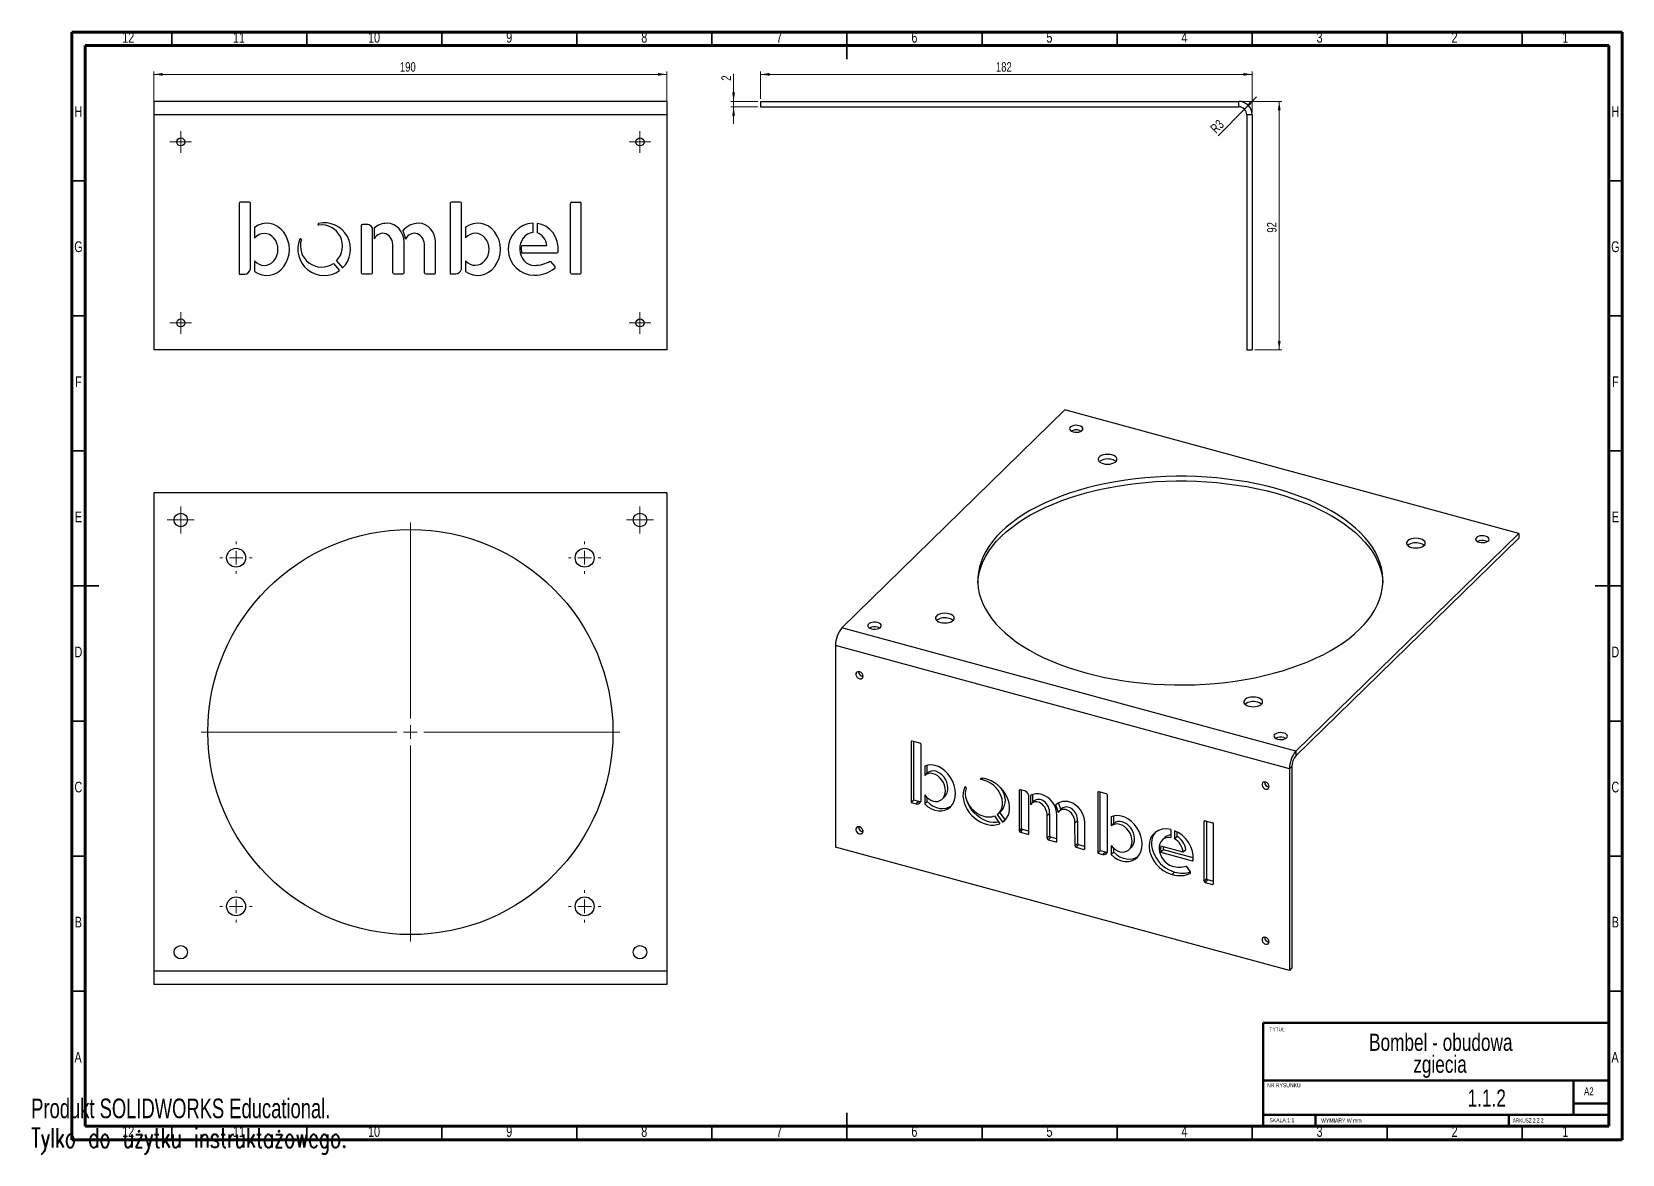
# Model space of a CAD drawing. Header units: millimetres. Extents: x 0 to 589, y 0 to 415.
import ezdxf

# ---------------------------------------------------------------- set-up
doc = ezdxf.new("R2010")
doc.units = ezdxf.units.MM
doc.styles.add('SLDTEXTSTYLE0', font='TXT', dxfattribs={"width": 0.6875})
doc.styles.add('SLDTEXTSTYLE1', font='TXT', dxfattribs={"width": 0.75})
doc.styles.add('SLDTEXTSTYLE2', font='TXT', dxfattribs={"width": 0.75, "bigfont": 'bigfont'})
doc.styles.add('SLDTEXTSTYLE3', font='TXT', dxfattribs={"width": 0.7})
doc.styles.add('SLDTEXTSTYLE4', font='TXT', dxfattribs={"width": 0.7, "bigfont": 'bigfont'})
doc.dimstyles.new('SLDDIMSTYLE0', dxfattribs={"dimtxt": 3.5, "dimasz": 3.302, "dimexe": 0, "dimexo": 0.0625, "dimgap": 0.875, "dimtad": 1, "dimrnd": 1e-09, "dimzin": 12, "dimdsep": 46, "dimtxsty": 'SLDTEXTSTYLE1', "dimsah": 1, "dimcen": 0.09, "dimadec": 0, "dimazin": 3, "dimtfac": 1, "dimtofl": 0, "dimtmove": 0, "dimatfit": 3, "dimfxl": 0, "dimfrac": 2, "dimtolj": 1, "dimtzin": 12, "dimarcsym": 0})
doc.dimstyles.new('SLDDIMSTYLE1', dxfattribs={"dimtxt": 3.5, "dimasz": 3.302, "dimexe": 0, "dimexo": 0.0625, "dimgap": 0.875, "dimtad": 1, "dimrnd": 1e-09, "dimzin": 12, "dimdsep": 46, "dimtxsty": 'SLDTEXTSTYLE1', "dimsah": 1, "dimcen": 0, "dimadec": 0, "dimazin": 3, "dimtfac": 1, "dimtofl": 0, "dimtmove": 1, "dimatfit": 3, "dimfxl": 0, "dimfrac": 2, "dimtolj": 1, "dimtzin": 12, "dimarcsym": 0})
doc.dimstyles.new('SLDDIMSTYLE2', dxfattribs={"dimtxt": 3.5, "dimasz": 3.302, "dimexe": 0, "dimexo": 0.0625, "dimgap": 0.875, "dimtad": 1, "dimrnd": 1e-09, "dimzin": 12, "dimdsep": 46, "dimtxsty": 'SLDTEXTSTYLE1', "dimsah": 1, "dimcen": 0.09, "dimadec": 0, "dimazin": 3, "dimtfac": 1, "dimtmove": 0, "dimatfit": 0, "dimfxl": 0, "dimfrac": 2, "dimtolj": 1, "dimtzin": 12, "dimarcsym": 0})

# ---------------------------------------------------------------- blocks, each defined once
blk = doc.blocks.new('SW_NOTE_0')
at = {"color": 0, "linetype": 'Continuous', "lineweight": 0, "char_height": 6.35, "attachment_point": 2, "style": 'SLDTEXTSTYLE1'}
for s, insert in [('Bombel - obudowa', (39.39, 8.19)), ('zgiecia', (39.11, 0.07))]:
    blk.add_mtext(s, dxfattribs=dict(at, insert=insert))
blk = doc.blocks.new('_D')
at = {"color": 7, "linetype": 'Continuous', "lineweight": 18}
for p, q in [((45.37, 298.37), (45.37, 400.37)), ((235.37, 399.37), (45.37, 399.37)), ((235.37, 298.37), (235.37, 400.37))]:
    blk.add_line(p, q, dxfattribs=at)
for points in [[(45.37, 399.37), (48.67, 398.86), (48.67, 399.88)], [(235.37, 399.37), (232.07, 399.88), (232.07, 398.86)]]:
    blk.add_solid(points, dxfattribs=at)
at = {"color": 7, "linetype": 'Continuous', "lineweight": 18, "insert": (136.49, 403.88), "char_height": 3.5, "attachment_point": 1, "style": 'SLDTEXTSTYLE1'}
blk.add_mtext('190', dxfattribs=at)
blk = doc.blocks.new('SW_CENTERMARKSYMBOL_13')
at = {"color": 0, "linetype": 'Continuous', "lineweight": 18}
for p, q in [((-2.5, 0), (-4, 0)), ((0, 0), (-2.5, 0)), ((0, 2.5), (0, 4)), ((0, 0), (0, 2.5)), ((0, 0), (0, -2.5)), ((0, 0), (2.5, 0)), ((2.5, 0), (4, 0)), ((0, -2.5), (0, -4))]:
    blk.add_line(p, q, dxfattribs=at)
blk = doc.blocks.new('SW_CENTERMARKSYMBOL_14')
at = {"color": 0, "linetype": 'Continuous', "lineweight": 18}
for p, q in [((-2.5, 0), (-4, 0)), ((0, 0), (-2.5, 0)), ((0, 2.5), (0, 4)), ((0, 0), (0, 2.5)), ((0, 0), (0, -2.5)), ((0, 0), (2.5, 0)), ((2.5, 0), (4, 0)), ((0, -2.5), (0, -4))]:
    blk.add_line(p, q, dxfattribs=at)
blk = doc.blocks.new('SW_CENTERMARKSYMBOL_15')
at = {"color": 0, "linetype": 'Continuous', "lineweight": 18}
for p, q in [((-2.5, 0), (-4, 0)), ((0, 0), (-2.5, 0)), ((0, 2.5), (0, 4)), ((0, 0), (0, 2.5)), ((0, 0), (0, -2.5)), ((0, 0), (2.5, 0)), ((2.5, 0), (4, 0)), ((0, -2.5), (0, -4))]:
    blk.add_line(p, q, dxfattribs=at)
blk = doc.blocks.new('SW_CENTERMARKSYMBOL_16')
at = {"color": 0, "linetype": 'Continuous', "lineweight": 18}
for p, q in [((-2.5, 0), (-4, 0)), ((0, 0), (-2.5, 0)), ((0, 2.5), (0, 4)), ((0, 0), (0, 2.5)), ((0, 0), (0, -2.5)), ((0, 0), (2.5, 0)), ((2.5, 0), (4, 0)), ((0, -2.5), (0, -4))]:
    blk.add_line(p, q, dxfattribs=at)
blk = doc.blocks.new('_D_1')
at = {"color": 7, "linetype": 'Continuous', "lineweight": 18}
for p, q in [((448.03, 389.37), (463.03, 389.37)), ((462.03, 297.37), (462.03, 389.37)), ((453.03, 297.37), (463.03, 297.37))]:
    blk.add_line(p, q, dxfattribs=at)
for points in [[(462.03, 389.37), (461.52, 386.07), (462.54, 386.07)], [(462.03, 297.37), (462.54, 300.67), (461.52, 300.67)]]:
    blk.add_solid(points, dxfattribs=at)
at = {"color": 7, "linetype": 'Continuous', "lineweight": 18, "insert": (457.52, 340.78), "char_height": 3.5, "attachment_point": 1, "rotation": 90, "style": 'SLDTEXTSTYLE1'}
blk.add_mtext('92', dxfattribs=at)
blk = doc.blocks.new('_D_2')
at = {"color": 7, "linetype": 'Continuous', "lineweight": 18}
for p, q in [((270.03, 390.37), (270.03, 400.37)), ((270.03, 399.37), (452.03, 399.37)), ((452.03, 385.37), (452.03, 400.37))]:
    blk.add_line(p, q, dxfattribs=at)
for points in [[(270.03, 399.37), (273.33, 398.86), (273.33, 399.88)], [(452.03, 399.37), (448.73, 399.88), (448.73, 398.86)]]:
    blk.add_solid(points, dxfattribs=at)
at = {"color": 7, "linetype": 'Continuous', "lineweight": 18, "insert": (357.15, 403.88), "char_height": 3.5, "attachment_point": 1, "style": 'SLDTEXTSTYLE1'}
blk.add_mtext('182', dxfattribs=at)
blk = doc.blocks.new('_D_3')
at = {"color": 7, "linetype": 'Continuous', "lineweight": 18}
for q in [(453.6, 391.03), (439.41, 376.56)]:
    blk.add_line((449.15, 386.49), q, dxfattribs=at)
blk.add_solid([(449.15, 386.49), (451.83, 388.49), (451.1, 389.21)], dxfattribs=at)
at = {"color": 7, "linetype": 'Continuous', "lineweight": 18, "insert": (436.22, 379.75), "char_height": 3.5, "attachment_point": 1, "rotation": 45, "style": 'SLDTEXTSTYLE1'}
blk.add_mtext('R3', dxfattribs=at)
blk = doc.blocks.new('_D_4')
at = {"color": 7, "linetype": 'Continuous', "lineweight": 18}
for p, q in [((260.03, 389.37), (260.03, 399.6)), ((269.03, 389.37), (259.03, 389.37)), ((260.03, 389.37), (260.03, 387.37)), ((269.03, 387.37), (259.03, 387.37)), ((260.03, 387.37), (260.03, 381.02))]:
    blk.add_line(p, q, dxfattribs=at)
for points in [[(260.03, 389.37), (260.54, 392.67), (259.52, 392.67)], [(260.03, 387.37), (259.52, 384.07), (260.54, 384.07)]]:
    blk.add_solid(points, dxfattribs=at)
at = {"color": 7, "linetype": 'Continuous', "lineweight": 18, "insert": (255.52, 397.01), "char_height": 3.5, "attachment_point": 1, "rotation": 90, "style": 'SLDTEXTSTYLE1'}
blk.add_mtext('2', dxfattribs=at)
blk = doc.blocks.new('SW_CENTERMARKSYMBOL_17')
at = {"color": 0, "linetype": 'Continuous', "lineweight": 18}
for p, q in [((0, 5), (0, 6)), ((-5, 0), (-6, 0)), ((0, 0), (-2.5, 0)), ((0, 0), (0, 2.5)), ((0, 0), (0, -2.5)), ((0, 0), (2.5, 0)), ((5, 0), (6, 0)), ((0, -5), (0, -6))]:
    blk.add_line(p, q, dxfattribs=at)
blk = doc.blocks.new('SW_CENTERMARKSYMBOL_18')
at = {"color": 0, "linetype": 'Continuous', "lineweight": 18}
for p, q in [((0, 5), (0, 6)), ((-5, 0), (-6, 0)), ((0, 0), (-2.5, 0)), ((0, 0), (0, 2.5)), ((0, 0), (0, -2.5)), ((0, 0), (2.5, 0)), ((5, 0), (6, 0)), ((0, -5), (0, -6))]:
    blk.add_line(p, q, dxfattribs=at)
blk = doc.blocks.new('SW_CENTERMARKSYMBOL_19')
at = {"color": 0, "linetype": 'Continuous', "lineweight": 18}
for p, q in [((0, 5), (0, 6)), ((-5, 0), (-6, 0)), ((0, 0), (-2.5, 0)), ((0, 0), (0, 2.5)), ((0, 0), (0, -2.5)), ((0, 0), (2.5, 0)), ((5, 0), (6, 0)), ((0, -5), (0, -6))]:
    blk.add_line(p, q, dxfattribs=at)
blk = doc.blocks.new('SW_CENTERMARKSYMBOL_20')
at = {"color": 0, "linetype": 'Continuous', "lineweight": 18}
for p, q in [((0, 5), (0, 6)), ((-5, 0), (-6, 0)), ((0, 0), (-2.5, 0)), ((0, 0), (0, 2.5)), ((0, 0), (0, -2.5)), ((0, 0), (2.5, 0)), ((5, 0), (6, 0)), ((0, -5), (0, -6))]:
    blk.add_line(p, q, dxfattribs=at)
blk = doc.blocks.new('SW_CENTERMARKSYMBOL_21')
at = {"color": 0, "linetype": 'Continuous', "lineweight": 18}
for p, q in [((0, 5), (0, 77.5)), ((-5, 0), (-77.5, 0)), ((0, 0), (-2.5, 0)), ((0, 0), (0, 2.5)), ((0, 0), (0, -2.5)), ((0, 0), (2.5, 0)), ((5, 0), (77.5, 0)), ((0, -5), (0, -77.5))]:
    blk.add_line(p, q, dxfattribs=at)
blk = doc.blocks.new('SW_CENTERMARKSYMBOL_22')
at = {"color": 0, "linetype": 'Continuous', "lineweight": 18}
for p, q in [((-2.5, 0), (-5, 0)), ((0, 0), (-2.5, 0)), ((0, 2.5), (0, 5)), ((0, 0), (0, 2.5)), ((0, 0), (0, -2.5)), ((0, 0), (2.5, 0)), ((2.5, 0), (5, 0)), ((0, -2.5), (0, -5))]:
    blk.add_line(p, q, dxfattribs=at)
blk = doc.blocks.new('SW_CENTERMARKSYMBOL_23')
at = {"color": 0, "linetype": 'Continuous', "lineweight": 0}
for p, q in [((-2.5, 0), (-5, 0)), ((0, 0), (-2.5, 0)), ((0, 2.5), (0, 5)), ((0, 0), (0, 2.5)), ((0, 0), (0, -2.5)), ((0, 0), (2.5, 0)), ((2.5, 0), (5, 0)), ((0, -2.5), (0, -5))]:
    blk.add_line(p, q, dxfattribs=at)

msp = doc.modelspace()

# ---------------------------------------------------------------- linework, layer by layer
at = {"color": 7, "linetype": 'Continuous', "lineweight": 70}
for p, q in [((15, 5), (15, 415)), ((15, 415), (589, 415)), ((589, 415), (589, 5)), ((20, 10), (20, 410)), ((20, 410), (584, 410)), ((584, 410), (584, 10)), ((584, 10), (20, 10)), ((589, 5), (15, 5))]:
    msp.add_line(p, q, dxfattribs=at)
at = {"color": 7, "linetype": 'Continuous', "lineweight": 35}
for p, q in [((52, 410), (52, 415)), ((102, 410), (102, 415)), ((152, 410), (152, 415)), ((202, 410), (202, 415)), ((252, 410), (252, 415)), ((302, 415.001), (302, 404.999)), ((302, 410), (302, 415)), ((352, 410), (352, 415)), ((402, 410), (402, 415)), ((452, 410), (452, 415)), ((502, 410), (502, 415)), ((552, 410), (552, 415)), ((20, 360), (15, 360)), ((584, 360), (589, 360)), ((20, 310), (15, 310)), ((584, 310), (589, 310)), ((20, 260), (15, 260)), ((584, 260), (589, 260)), ((14.999, 210), (25.001, 210)), ((20, 210), (15, 210)), ((589.001, 210), (578.999, 210)), ((584, 210), (589, 210)), ((20, 160), (15, 160)), ((584, 160), (589, 160)), ((20, 110), (15, 110)), ((584, 110), (589, 110)), ((20, 60), (15, 60)), ((584, 60), (589, 60)), ((302, 4.999), (302, 15.001)), ((52, 10), (52, 5)), ((102, 10), (102, 5)), ((152, 10), (152, 5)), ((202, 10), (202, 5)), ((252, 10), (252, 5)), ((302, 10), (302, 5)), ((352, 10), (352, 5)), ((402, 10), (402, 5)), ((452, 10), (452, 5)), ((502, 10), (502, 5)), ((552, 10), (552, 5))]:
    msp.add_line(p, q, dxfattribs=at)
at = {"color": 7, "linetype": 'Continuous', "lineweight": 25}
for p, q in [((235.368, 389.371), (45.368, 389.371)), ((45.368, 389.371), (45.368, 384.371)), ((235.368, 389.371), (235.368, 384.371)), ((270.033, 389.371), (447.033, 389.371)), ((270.033, 389.371), (270.033, 387.371)), ((447.033, 387.371), (447.033, 389.371)), ((235.368, 384.371), (45.368, 384.371)), ((45.368, 384.371), (45.368, 297.371)), ((235.368, 384.371), (235.368, 297.371)), ((270.033, 387.371), (447.033, 387.371)), ((452.033, 384.371), (450.033, 384.371)), ((450.033, 384.371), (450.033, 297.371)), ((452.033, 384.371), (452.033, 297.371)), ((77.016, 351.62), (77.016, 325.457)), ((80.688, 352.079), (77.475, 352.079)), ((81.147, 327.251), (81.147, 351.62)), ((155.14, 351.657), (155.14, 325.494)), ((158.812, 352.116), (155.599, 352.116)), ((159.271, 327.288), (159.271, 351.657)), ((199.624, 325.953), (199.624, 351.583)), ((200.083, 352.042), (203.185, 352.042)), ((203.644, 325.953), (203.644, 351.583)), ((82.677, 342.744), (82.677, 338.783)), ((122.175, 343.342), (122.175, 325.953)), ((124.623, 343.801), (122.634, 343.801)), ((126.306, 325.953), (126.306, 342.407)), ((126.91, 342.438), (126.91, 338.439)), ((160.801, 342.781), (160.801, 338.82)), ((185.759, 344.28), (185.759, 340.826)), ((187.289, 344.222), (187.289, 340.696)), ((133.918, 325.953), (133.918, 335.682)), ((138.049, 325.953), (138.049, 337.117)), ((145.601, 325.952), (145.583, 335.706)), ((149.732, 325.954), (149.711, 337.117)), ((190.925, 335.958), (181.521, 335.958)), ((82.677, 330.365), (82.677, 326.418)), ((113.033, 330.4), (115.295, 327.704)), ((160.801, 330.402), (160.801, 326.455)), ((181.563, 333.322), (194.609, 333.322)), ((192.094, 330.274), (193.867, 328.251)), ((77.016, 325.457), (79.135, 325.457)), ((111.861, 329.416), (114.123, 326.721)), ((122.634, 325.494), (125.847, 325.494)), ((134.377, 325.494), (137.59, 325.494)), ((146.06, 325.494), (149.273, 325.494)), ((155.14, 325.494), (157.26, 325.494)), ((200.083, 325.494), (203.185, 325.494)), ((235.368, 297.371), (45.368, 297.371)), ((450.033, 297.371), (452.033, 297.371)), ((382.715, 275.137), (300.11, 194.512)), ((550.755, 229.467), (382.715, 275.137)), ((235.368, 244.434), (45.368, 244.434)), ((45.368, 244.434), (45.368, 67.434)), ((235.368, 244.434), (235.368, 67.434)), ((550.755, 229.467), (468.15, 148.842)), ((550.755, 227.753), (468.15, 147.128)), ((550.755, 229.467), (550.755, 227.753)), ((468.15, 148.842), (300.11, 194.512)), ((465.816, 142.279), (297.777, 187.948)), ((297.777, 187.948), (297.777, 113.375)), ((306.228, 178.244), (306.229, 178.308)), ((326.072, 152.567), (325.767, 152.268)), ((325.767, 152.268), (325.767, 129.842)), ((329.014, 151.779), (326.173, 152.551)), ((326.7, 130.753), (326.7, 152.408)), ((329.42, 130.387), (329.42, 151.275)), ((468.15, 148.842), (468.15, 147.128)), ((330.773, 143.299), (330.773, 139.904)), ((331.707, 140.815), (331.707, 143.608)), ((466.75, 143.19), (465.816, 142.279)), ((465.816, 142.279), (465.816, 67.705)), ((466.75, 143.19), (466.75, 68.616)), ((331.707, 140.815), (330.773, 139.904)), ((345.686, 135.613), (345.599, 135.528)), ((352.301, 138.789), (351.812, 138.312)), ((456.579, 137.382), (456.58, 137.445)), ((326.7, 130.753), (325.767, 129.842)), ((325.767, 129.842), (327.641, 129.333)), ((328.574, 130.244), (326.7, 130.753)), ((328.574, 130.244), (327.641, 129.333)), ((330.773, 132.688), (330.773, 129.305)), ((331.707, 130.216), (330.773, 129.305)), ((331.707, 130.216), (331.707, 131.636)), ((337.286, 131.132), (338.22, 132.043)), ((346.086, 135.185), (346.11, 135.277)), ((366.011, 134.616), (365.706, 134.318)), ((365.706, 134.318), (365.706, 119.413)), ((367.871, 134.123), (366.112, 134.601)), ((366.639, 120.324), (366.639, 134.458)), ((369.36, 118.42), (369.36, 132.523)), ((369.894, 132.405), (369.894, 128.977)), ((371.168, 130.294), (370.235, 129.383)), ((370.827, 129.961), (370.827, 132.811)), ((395.167, 133.82), (394.861, 133.522)), ((394.861, 133.522), (394.861, 111.096)), ((398.109, 133.032), (395.267, 133.805)), ((395.795, 112.007), (395.795, 133.661)), ((398.515, 111.64), (398.515, 132.529)), ((356.584, 124.86), (358.584, 122.006)), ((357.62, 125.422), (359.621, 122.567)), ((358.138, 125.856), (359.071, 126.767)), ((360.554, 123.478), (358.583, 126.291)), ((360.828, 123.677), (360.554, 123.478)), ((377.025, 125.841), (376.092, 124.93)), ((376.092, 116.59), (376.092, 124.93)), ((377.025, 125.841), (377.025, 117.501)), ((379.745, 115.597), (379.745, 125.167)), ((381.469, 127.506), (380.536, 126.595)), ((399.868, 124.552), (399.868, 121.157)), ((400.801, 122.068), (400.801, 124.861)), ((306.228, 120.814), (306.229, 120.877)), ((360.554, 123.478), (359.621, 122.567)), ((366.639, 120.324), (365.706, 119.413)), ((367.045, 119.82), (366.112, 118.909)), ((366.112, 118.909), (368.954, 118.137)), ((369.36, 119.191), (367.045, 119.82)), ((369.36, 118.533), (368.954, 118.137)), ((387.342, 123.057), (386.408, 122.146)), ((386.424, 113.781), (386.408, 122.146)), ((387.342, 123.057), (387.358, 114.692)), ((390.078, 112.79), (390.059, 122.363)), ((400.801, 122.068), (399.868, 121.157)), ((421.941, 119.838), (421.941, 116.878)), ((423.294, 119.421), (423.294, 116.399)), ((424.228, 117.31), (424.228, 118.991)), ((434.508, 123.064), (434.203, 122.766)), ((434.203, 100.797), (434.203, 122.766)), ((434.609, 123.049), (437.352, 122.303)), ((435.136, 122.905), (435.136, 101.708)), ((437.758, 99.83), (437.758, 121.799)), ((465.816, 67.705), (297.777, 113.375)), ((377.025, 117.501), (376.092, 116.59)), ((377.431, 116.997), (376.498, 116.086)), ((376.498, 116.086), (379.339, 115.314)), ((379.745, 116.368), (377.431, 116.997)), ((379.745, 115.71), (379.339, 115.314)), ((387.358, 114.692), (386.424, 113.781)), ((387.764, 114.189), (386.83, 113.278)), ((386.83, 113.278), (389.672, 112.506)), ((390.076, 113.561), (387.764, 114.189)), ((390.078, 112.902), (389.672, 112.506)), ((395.795, 112.007), (394.861, 111.096)), ((397.669, 111.497), (395.795, 112.007)), ((399.868, 113.941), (399.868, 110.558)), ((400.801, 111.469), (400.801, 112.89)), ((406.381, 112.385), (407.314, 113.296)), ((426.51, 111.463), (418.192, 113.724)), ((419.163, 112.366), (418.229, 111.455)), ((419.702, 116.893), (418.768, 115.982)), ((430.217, 109.361), (419.163, 112.366)), ((424.228, 117.31), (423.294, 116.399)), ((427.443, 112.374), (426.51, 111.463)), ((394.861, 111.096), (396.735, 110.586)), ((397.669, 111.497), (396.735, 110.586)), ((400.801, 111.469), (399.868, 110.558)), ((418.229, 111.455), (429.768, 108.319)), ((427.543, 106.31), (429.112, 104.15)), ((430.188, 108.728), (429.768, 108.319)), ((423.285, 104.112), (422.351, 103.201)), ((429.176, 103.709), (429.062, 103.598)), ((435.136, 101.708), (434.203, 100.797)), ((435.542, 101.204), (434.609, 100.293)), ((434.609, 100.293), (437.352, 99.547)), ((437.758, 100.602), (435.542, 101.204)), ((437.758, 99.944), (437.352, 99.547)), ((456.579, 79.952), (456.58, 80.015)), ((235.368, 67.434), (45.368, 67.434)), ((45.368, 67.434), (45.368, 62.434)), ((235.368, 67.434), (235.368, 62.434)), ((466.75, 68.616), (465.816, 67.705)), ((235.368, 62.434), (45.368, 62.434))]:
    msp.add_line(p, q, dxfattribs=at)
at = {"color": 7, "linetype": 'Continuous', "lineweight": 50}
for p, q in [((456.065, 48.25), (456.051, 10.017)), ((584, 48.25), (456.065, 48.25)), ((456.057, 27), (584, 27)), ((571, 14.25), (571, 27)), ((584, 18.5), (571, 18.5)), ((456.052, 14.25), (584, 14.25)), ((475.503, 14.25), (475.503, 10)), ((547, 10), (547, 14.25))]:
    msp.add_line(p, q, dxfattribs=at)
at = {"color": 7, "linetype": 'Continuous', "lineweight": 25, "flags": 128}
for points in [[(385.726, 267.039), (386.396, 266.916), (387.106, 266.895), (387.8, 266.978), (388.419, 267.158), (388.915, 267.421), (389.247, 267.745), (389.389, 268.104), (389.328, 268.469), (389.069, 268.811), (388.635, 269.101), (388.059, 269.317), (387.389, 269.44), (386.679, 269.461), (385.986, 269.378), (385.366, 269.198), (384.87, 268.935), (384.538, 268.611), (384.397, 268.251), (384.458, 267.886), (384.716, 267.545), (385.15, 267.254), (385.726, 267.039)], [(388.059, 267.602), (388.635, 267.387), (388.758, 267.321)], [(396.846, 255.295), (397.634, 255.14), (398.472, 255.087), (399.31, 255.138), (400.099, 255.292), (400.795, 255.538), (401.356, 255.862), (401.749, 256.247), (401.953, 256.668), (401.955, 257.103), (401.755, 257.525), (401.364, 257.91), (400.806, 258.236), (400.113, 258.484), (399.325, 258.639), (398.487, 258.692), (397.65, 258.641), (396.86, 258.488), (396.165, 258.242), (395.604, 257.917), (395.21, 257.533), (395.006, 257.111), (395.004, 256.676), (395.204, 256.254), (395.595, 255.869), (396.153, 255.543), (396.846, 255.295)], [(390.43, 177.826), (393.835, 176.957), (397.321, 176.178), (400.878, 175.49), (404.499, 174.897), (408.174, 174.398), (411.893, 173.996), (415.646, 173.692), (419.425, 173.486), (423.219, 173.378), (427.019, 173.37), (430.815, 173.461), (434.597, 173.651), (438.356, 173.939), (442.081, 174.325), (445.763, 174.808), (449.394, 175.386), (452.963, 176.058), (456.461, 176.822), (459.879, 177.677), (463.209, 178.619), (466.443, 179.648), (469.57, 180.759), (472.585, 181.95), (475.478, 183.219), (478.244, 184.561), (480.873, 185.974), (483.36, 187.454), (485.699, 188.996), (487.882, 190.598), (489.906, 192.255), (491.764, 193.962), (493.452, 195.715), (494.965, 197.511), (496.299, 199.343), (497.452, 201.208), (498.42, 203.1), (499.2, 205.016), (499.791, 206.949), (500.192, 208.895), (500.4, 210.849), (500.416, 212.807), (500.239, 214.761), (499.871, 216.709), (499.311, 218.645), (498.561, 220.564), (497.624, 222.46), (496.502, 224.33), (495.197, 226.168), (493.713, 227.97), (492.054, 229.731), (490.224, 231.446), (488.227, 233.111), (486.07, 234.722), (483.756, 236.275), (481.293, 237.765), (478.687, 239.189), (475.943, 240.543), (473.071, 241.824), (470.075, 243.029), (466.966, 244.153), (463.749, 245.196), (460.435, 246.152), (457.03, 247.022), (453.544, 247.801), (449.987, 248.488), (446.366, 249.082), (442.691, 249.58), (438.972, 249.982), (435.219, 250.287), (431.44, 250.493), (427.646, 250.6), (423.846, 250.608), (420.05, 250.518), (416.268, 250.328), (412.51, 250.039), (408.784, 249.653), (405.102, 249.171), (401.471, 248.593), (397.903, 247.921), (394.404, 247.156), (390.986, 246.302), (387.656, 245.359), (384.423, 244.331), (381.295, 243.22), (378.28, 242.028), (375.387, 240.76), (372.622, 239.417), (369.992, 238.004), (367.505, 236.525), (365.166, 234.982), (362.983, 233.38), (360.959, 231.724), (359.101, 230.017), (357.413, 228.263), (355.9, 226.468), (354.566, 224.636), (353.413, 222.771), (352.445, 220.878), (351.665, 218.963), (351.074, 217.03), (350.674, 215.083), (350.465, 213.129), (350.449, 211.172), (350.626, 209.217), (350.995, 207.269), (351.554, 205.333), (352.304, 203.415), (353.241, 201.518), (354.363, 199.648), (355.668, 197.81), (357.152, 196.009), (358.811, 194.248), (360.641, 192.533), (362.638, 190.868), (364.796, 189.257), (367.109, 187.704), (369.572, 186.214), (372.178, 184.79), (374.922, 183.435), (377.794, 182.154), (380.79, 180.95), (383.899, 179.825), (387.116, 178.783), (390.43, 177.826)], [(350.451, 211.132), (350.465, 211.415), (350.674, 213.369), (351.074, 215.315), (351.665, 217.248), (352.445, 219.164), (353.413, 221.056), (354.566, 222.921), (355.9, 224.754), (357.413, 226.549), (359.101, 228.302), (360.959, 230.01), (362.983, 231.666), (365.166, 233.268), (367.505, 234.81), (369.992, 236.29), (372.622, 237.703), (375.387, 239.045), (378.28, 240.314), (381.295, 241.505), (384.423, 242.617), (387.656, 243.645), (390.986, 244.588), (394.404, 245.442), (397.903, 246.206), (401.471, 246.878), (405.102, 247.456), (408.784, 247.939), (412.51, 248.325), (416.268, 248.613), (420.05, 248.803), (423.846, 248.894), (427.646, 248.886), (431.44, 248.779), (435.219, 248.573), (438.972, 248.268), (442.691, 247.866), (446.366, 247.368), (449.987, 246.774), (453.544, 246.087), (457.03, 245.307), (460.435, 244.438)], [(460.435, 244.438), (463.749, 243.481), (466.966, 242.439), (470.075, 241.314), (473.071, 240.11), (475.943, 238.829), (478.687, 237.475), (481.293, 236.051), (483.756, 234.56), (486.07, 233.008), (488.227, 231.397), (490.224, 229.731), (492.054, 228.016), (493.713, 226.256), (495.197, 224.454), (496.502, 222.616), (497.624, 220.746), (498.561, 218.849), (499.311, 216.931), (499.871, 214.995), (500.239, 213.047), (500.414, 211.132)], [(510.978, 224.277), (511.766, 224.122), (512.603, 224.068), (513.441, 224.12), (514.231, 224.273), (514.926, 224.519), (515.487, 224.844), (515.881, 225.228), (516.085, 225.65), (516.087, 226.084), (515.886, 226.507), (515.496, 226.892), (514.938, 227.218), (514.245, 227.465), (513.456, 227.62), (512.619, 227.674), (511.781, 227.622), (510.991, 227.469), (510.296, 227.223), (509.735, 226.898), (509.341, 226.514), (509.138, 226.092), (509.136, 225.658), (509.336, 225.236), (509.726, 224.85), (510.284, 224.524), (510.978, 224.277)], [(536.077, 226.177), (536.747, 226.054), (537.458, 226.033), (538.151, 226.116), (538.77, 226.296), (539.266, 226.559), (539.598, 226.883), (539.74, 227.242), (539.679, 227.607), (539.421, 227.949), (538.986, 228.239), (538.41, 228.454), (537.74, 228.578), (537.03, 228.599), (536.337, 228.516), (535.717, 228.335), (535.221, 228.073), (534.889, 227.748), (534.748, 227.389), (534.809, 227.024), (535.067, 226.683), (535.501, 226.392), (536.077, 226.177)], [(538.41, 226.74), (538.986, 226.525), (539.109, 226.458)], [(311.055, 194.158), (311.725, 194.034), (312.435, 194.014), (313.128, 194.097), (313.748, 194.277), (314.244, 194.54), (314.576, 194.864), (314.717, 195.223), (314.656, 195.588), (314.398, 195.93), (313.964, 196.22), (313.388, 196.435), (312.718, 196.558), (312.007, 196.579), (311.314, 196.496), (310.695, 196.316), (310.199, 196.053), (309.867, 195.729), (309.725, 195.37), (309.786, 195.005), (310.044, 194.663), (310.479, 194.373), (311.055, 194.158)], [(313.388, 194.721), (313.964, 194.505), (314.087, 194.439)], [(336.621, 196.513), (337.409, 196.358), (338.246, 196.305), (339.084, 196.356), (339.874, 196.509), (340.569, 196.756), (341.13, 197.08), (341.524, 197.465), (341.728, 197.886), (341.729, 198.321), (341.529, 198.743), (341.139, 199.128), (340.581, 199.454), (339.887, 199.702), (339.099, 199.857), (338.262, 199.91), (337.424, 199.859), (336.634, 199.706), (335.939, 199.459), (335.378, 199.135), (334.984, 198.75), (334.78, 198.329), (334.779, 197.894), (334.979, 197.472), (335.369, 197.087), (335.927, 196.761), (336.621, 196.513)], [(307.948, 176.612), (307.858, 177.101), (307.601, 177.573), (307.212, 177.963), (306.743, 178.22), (306.258, 178.308), (305.822, 178.216), (305.493, 177.956), (305.317, 177.563), (305.317, 177.091), (305.493, 176.602), (305.822, 176.164), (306.258, 175.835), (306.743, 175.659), (307.212, 175.661), (307.601, 175.84), (307.858, 176.172), (307.948, 176.612)], [(450.752, 165.495), (451.54, 165.34), (452.378, 165.286), (453.216, 165.338), (454.005, 165.491), (454.701, 165.737), (455.261, 166.062), (455.655, 166.446), (455.859, 166.868), (455.861, 167.302), (455.661, 167.724), (455.27, 168.11), (454.712, 168.436), (454.019, 168.683), (453.231, 168.838), (452.393, 168.892), (451.555, 168.84), (450.766, 168.687), (450.07, 168.441), (449.509, 168.116), (449.116, 167.732), (448.912, 167.31), (448.91, 166.876), (449.11, 166.454), (449.501, 166.068), (450.059, 165.742), (450.752, 165.495)], [(461.406, 153.295), (462.076, 153.172), (462.786, 153.151), (463.479, 153.234), (464.099, 153.415), (464.595, 153.677), (464.927, 154.001), (465.068, 154.361), (465.007, 154.726), (464.749, 155.067), (464.315, 155.358), (463.739, 155.573), (463.069, 155.696), (462.359, 155.717), (461.665, 155.634), (461.046, 155.454), (460.55, 155.191), (460.218, 154.867), (460.076, 154.508), (460.137, 154.143), (460.396, 153.801), (460.83, 153.511), (461.406, 153.295)], [(463.739, 153.859), (464.315, 153.643), (464.438, 153.577)], [(345.599, 135.528), (345.211, 134.496), (344.995, 133.375), (344.955, 132.189), (345.092, 130.961), (345.403, 129.717), (345.882, 128.483), (346.518, 127.283), (347.3, 126.142), (348.21, 125.084), (349.231, 124.131), (350.341, 123.302), (351.517, 122.614), (352.735, 122.081), (353.971, 121.715), (355.199, 121.522), (356.393, 121.506), (357.529, 121.669), (358.584, 122.006)], [(346.098, 135.218), (346.109, 135.312), (346.082, 135.413), (346.021, 135.507), (345.935, 135.581), (345.835, 135.623), (345.737, 135.628), (345.655, 135.595), (345.599, 135.528)], [(351.812, 138.312), (351.712, 138.346), (351.621, 138.412), (351.553, 138.503), (351.517, 138.604), (351.519, 138.701), (351.558, 138.78), (351.629, 138.83), (351.722, 138.843)], [(359.621, 122.567), (360.438, 123.244), (361.115, 124.063), (361.636, 125.007), (361.992, 126.058), (362.175, 127.193), (362.182, 128.389), (362.012, 129.622), (361.669, 130.866), (361.159, 132.096), (360.494, 133.286), (359.687, 134.413), (358.754, 135.452), (357.715, 136.384), (356.591, 137.187), (355.405, 137.847), (354.181, 138.349), (352.945, 138.684), (351.722, 138.843)], [(357.62, 125.422), (358.345, 126.073), (358.917, 126.869), (359.32, 127.789), (359.543, 128.808), (359.58, 129.899), (359.43, 131.031), (359.098, 132.174), (358.592, 133.298), (357.926, 134.371), (357.117, 135.365), (356.189, 136.252), (355.166, 137.009), (354.075, 137.615), (352.947, 138.053), (351.812, 138.312)], [(358.678, 135.528), (358.859, 135.282), (359.525, 134.209), (360.031, 133.085), (360.364, 131.942), (360.513, 130.81), (360.476, 129.719), (360.253, 128.7), (359.85, 127.78), (359.279, 126.984), (359.071, 126.767)], [(458.299, 135.75), (458.209, 136.239), (457.952, 136.71), (457.563, 137.101), (457.094, 137.358), (456.609, 137.446), (456.173, 137.354), (455.844, 137.094), (455.668, 136.701), (455.668, 136.229), (455.844, 135.74), (456.173, 135.302), (456.609, 134.973), (457.094, 134.797), (457.563, 134.799), (457.952, 134.978), (458.209, 135.31), (458.299, 135.75)], [(346.098, 135.218), (345.851, 134.21), (345.789, 133.128), (345.914, 131.999), (346.223, 130.856), (346.707, 129.728), (347.353, 128.646), (348.144, 127.641), (349.058, 126.738), (350.07, 125.963), (351.153, 125.336), (352.278, 124.875), (353.414, 124.591), (354.53, 124.493), (355.596, 124.584), (356.584, 124.86)], [(358.218, 122.529), (357.326, 122.417), (356.132, 122.433), (354.904, 122.626), (353.669, 122.992), (352.45, 123.525), (351.274, 124.213), (350.164, 125.042), (349.144, 125.995), (348.233, 127.053), (347.452, 128.194), (346.815, 129.394), (346.486, 130.19)], [(307.948, 119.182), (307.858, 119.671), (307.601, 120.142), (307.212, 120.533), (306.743, 120.79), (306.258, 120.878), (305.822, 120.786), (305.493, 120.526), (305.317, 120.133), (305.317, 119.661), (305.493, 119.172), (305.822, 118.734), (306.258, 118.405), (306.743, 118.229), (307.212, 118.231), (307.601, 118.41), (307.858, 118.742), (307.948, 119.182)], [(458.299, 78.32), (458.209, 78.809), (457.952, 79.28), (457.563, 79.671), (457.094, 79.927), (456.609, 80.016), (456.173, 79.924), (455.844, 79.664), (455.668, 79.271), (455.668, 78.799), (455.844, 78.31), (456.173, 77.872), (456.609, 77.542), (457.094, 77.367), (457.563, 77.369), (457.952, 77.548), (458.209, 77.88), (458.299, 78.32)]]:
    msp.add_lwpolyline(points, dxfattribs=at)
at = {"color": 7, "linetype": 'Continuous', "lineweight": 25}
for centre, radius in [((55.368, 374.371), 1.5), ((225.368, 374.371), 1.5), ((55.368, 307.371), 1.5), ((225.368, 307.371), 1.5), ((55.368, 234.434), 2.5), ((225.368, 234.434), 2.5), ((140.368, 155.934), 75), ((75.845, 220.458), 3.5), ((204.892, 220.458), 3.5), ((75.845, 91.411), 3.5), ((204.892, 91.411), 3.5), ((55.368, 74.434), 2.5), ((225.368, 74.434), 2.5)]:
    msp.add_circle(centre, radius, dxfattribs=at)
for centre, radius, start, end in [((447.033, 384.371), 5, 0, 90), ((447.033, 384.371), 3, 0, 90), ((77.475, 351.62), 0.459, 90, 180), ((80.688, 351.62), 0.459, 0, 90), ((155.599, 351.657), 0.459, 90, 180), ((158.812, 351.657), 0.459, 0, 90), ((200.083, 351.583), 0.459, 90, 180), ((203.185, 351.583), 0.459, 0, 90), ((106.428, 343.894), 0.3, 102.404208, 277.285696), ((108.458, 334.661), 9.754, 314.498407, 102.404208), ((107.455, 335.857), 7.803, 315.626271, 97.285696), ((122.634, 343.342), 0.459, 90, 180), ((131.741, 336.919), 7.335, 90, 131.196127), ((143.344, 336.919), 7.335, 89.3915, 142.400181), ((108.458, 334.661), 9.754, 157.595792, 305.501593), ((99.718, 338.264), 0.3, 342.714304, 157.595792), ((107.455, 335.857), 7.803, 162.714304, 304.373729), ((194.609, 333.781), 0.459, 270, 354.234809), ((122.634, 325.953), 0.459, 180, 270), ((125.847, 325.953), 0.459, 270, 0), ((134.377, 325.953), 0.459, 180, 270), ((137.59, 325.953), 0.459, 270, 0), ((146.06, 325.953), 0.459, 180.107224, 270), ((149.273, 325.953), 0.459, 270, 0.107224), ((193.522, 327.949), 0.459, 308.960122, 41.255389), ((200.083, 325.953), 0.459, 180, 270), ((203.185, 325.953), 0.459, 270, 0), ((386.907, 263.539), 4.223, 74.171282, 116.44044), ((398.511, 251.579), 5.432, 72.848614, 124.93165), ((399.397, 253.579), 3.27, 48.614835, 77.349603), ((512.643, 220.56), 5.432, 72.848639, 124.931557), ((513.528, 222.561), 3.27, 48.61483, 77.34951), ((537.259, 222.677), 4.223, 74.171494, 116.440137), ((308.002, 188.009), 10.225, 140.512938, 180.34343), ((312.236, 190.658), 4.223, 74.171112, 116.44061), ((338.285, 192.797), 5.432, 72.848665, 124.931666), ((339.171, 194.797), 3.27, 48.614892, 77.349383), ((307.974, 178.296), 1.747, 181.695304, 269.069782), ((452.417, 161.778), 5.432, 72.84869, 124.931574), ((453.303, 163.779), 3.27, 48.614887, 77.34929), ((462.587, 149.796), 4.223, 74.171324, 116.440307), ((326.065, 152.273), 0.298, 68.863229, 180.921324), ((328.864, 151.242), 0.557, 3.391676, 74.333696), ((476.041, 142.34), 10.225, 140.512938, 180.34343), ((472.885, 143.226), 6.135, 140.512984, 180.343347), ((458.325, 137.434), 1.747, 181.695449, 269.069795), ((366.004, 134.323), 0.298, 68.862462, 180.922394), ((372.506, 127.461), 5.592, 72.722303, 117.844785), ((382.777, 125.029), 5.253, 70.880443, 131.601278), ((395.16, 133.526), 0.298, 68.862399, 180.922154), ((397.958, 132.496), 0.557, 3.391599, 74.333596), ((307.974, 120.866), 1.747, 181.69438, 269.070786), ((366.262, 119.446), 0.557, 183.39094, 254.334255), ((367.196, 120.357), 0.557, 183.39094, 254.334255), ((369.061, 118.415), 0.298, 248.861659, 0.922894), ((434.501, 122.77), 0.298, 68.862459, 180.922094), ((437.202, 121.766), 0.557, 3.391114, 74.334258), ((376.648, 116.623), 0.557, 183.391089, 254.334239), ((377.581, 117.534), 0.557, 183.391089, 254.334239), ((379.447, 115.592), 0.298, 248.86171, 0.922919), ((386.981, 113.815), 0.558, 183.480275, 254.326791), ((387.914, 114.726), 0.558, 183.480275, 254.326791), ((389.779, 112.784), 0.298, 248.863547, 1.060517), ((429.876, 108.597), 0.298, 248.8709, 353.434133), ((428.853, 103.896), 0.363, 305.107066, 44.551994), ((434.759, 100.83), 0.557, 183.391128, 254.334244), ((435.693, 101.741), 0.557, 183.391128, 254.334244), ((437.46, 99.826), 0.298, 248.86095, 0.923604), ((458.325, 80.004), 1.747, 181.694526, 269.070799)]:
    msp.add_arc(centre, radius, start, end, dxfattribs=at)
for centre, major_axis, ratio, start_param, end_param in [((87.179, 334.581), (0, 9.673), 0.8673704, 2.5752596, 6.8495183), ((124.623, 338.658), (0, 5.143), 0.4781327, 5.5291917, 6.2831853), ((131.741, 337.117), (0, 7.137), 0.8838209, 4.712389, 6.2831853), ((143.417, 337.117), (0, 7.137), 0.8818389, 4.7123801, 6.2824257), ((165.303, 334.618), (0, 9.673), 0.8673704, 2.5752596, 6.8495183), ((186.223, 334.646), (0, 9.645), 0.9989509, 0.0481422, 3.1415927), ((186.223, 334.76), (0, 9.531), 0.9332626, 4.6046257, 6.1630129), ((86.263, 334.581), (-0.032, -5.924), 0.860048, 5.5089544, 10.211693), ((130.083, 335.923), (0.289, 4.602), 0.8332924, 4.712389, 7.3286433), ((132.302, 337.407), (0, 7.137), 0.8838209, 4.8561457, 5.3053585), ((141.743, 335.958), (0.288, 4.582), 0.8381318, 4.7099666, 7.3378722), ((164.387, 334.618), (-0.032, -5.924), 0.860048, 5.5089544, 10.211693), ((186.223, 334.76), (0, -6.088), 0.8852614, 3.2277346, 6.2831853), ((186.223, 334.76), (0, 6.088), 0.7877991, 1.37276, 1.8092436), ((186.223, 334.76), (0, 6.088), 0.7877991, 4.9104254, 6.0589848), ((186.223, 334.76), (8.686, 0), 0.7009068, 4.712389, 5.4545715), ((79.135, 328.851), (0, -3.394), 0.6721981, 0, 1.0798236), ((157.26, 328.888), (0, -3.394), 0.6721981, 0, 1.0798236), ((186.223, 334.646), (11.125, 0), 0.8670005, 4.712389, 5.4629677), ((334.755, 135.22), (-4.463, 7.837), 0.7564214, 1.929891, 6.2041497), ((333.944, 135.44), (-2.65, 4.822), 0.7557487, 1.7322256, 6.4349642), ((334.878, 136.351), (-2.65, 4.822), 0.7557487, 3.3459283, 6.4349642), ((327.641, 132.242), (-0.656, 2.929), 0.6513546, 2.8104327, 3.8902562), ((328.574, 133.153), (-0.656, 2.929), 0.6513546, 2.8104327, 3.2129292), ((335.688, 136.131), (-4.463, 7.837), 0.7564214, 1.929891, 3.2422915), ((367.871, 129.714), (-0.377, 4.444), 0.4819664, 5.3550713, 6.109065), ((372.7, 126.058), (-1.781, 3.801), 0.7623, 4.0860276, 6.702282), ((373.633, 126.969), (-1.781, 3.801), 0.7623, 4.0860276, 6.5393847), ((374.166, 126.683), (-3.504, 5.712), 0.7598964, 4.033272, 5.6040683), ((375.596, 127.707), (-3.504, 5.712), 0.7598964, 4.1770287, 4.5980202), ((384.493, 123.876), (-3.478, 5.721), 0.7595297, 4.0373525, 5.6073981), ((374.662, 126.796), (-3.504, 5.712), 0.7598964, 4.1770287, 4.6262414), ((383.012, 123.285), (-1.815, 3.774), 0.7636467, 4.0731301, 6.7010357), ((383.946, 124.196), (-1.815, 3.774), 0.7636467, 4.0731301, 6.5318125), ((403.849, 116.473), (-4.463, 7.837), 0.7564214, 1.929891, 6.2041497), ((403.039, 116.693), (-2.65, 4.822), 0.7557487, 1.7322256, 6.4349642), ((403.972, 117.604), (-2.65, 4.822), 0.7557487, 3.3459283, 6.4349642), ((422.351, 111.469), (-6.72, 6.91), 0.7582898, 5.4227942, 8.5162446), ((423.285, 112.38), (-6.72, 6.91), 0.7582898, 0.0907162, 2.2330593), ((423.285, 112.478), (-3.005, 4.868), 0.760154, 5.886821, 6.4499028), ((422.351, 111.567), (-5.54, 7.306), 0.7644886, 3.8233079, 5.381695), ((422.351, 111.567), (-3.005, 4.868), 0.760154, 5.6872352, 8.7426859), ((422.351, 111.567), (-2.013, 5.14), 0.726311, 0.8781602, 1.3146439), ((423.285, 112.478), (-2.013, 5.14), 0.726311, 1.1026424, 1.3146439), ((422.351, 111.567), (-2.013, 5.14), 0.726311, 4.4158256, 5.564385), ((423.285, 112.478), (-2.013, 5.14), 0.726311, 4.4158256, 5.564385), ((396.735, 113.495), (-0.656, 2.929), 0.6513546, 2.8104327, 3.8902562), ((397.669, 114.406), (-0.656, 2.929), 0.6513546, 2.8104327, 3.2129292), ((404.783, 117.384), (-4.463, 7.837), 0.7564214, 1.929891, 3.2422915), ((422.351, 111.567), (7.401, -3.41), 0.6037156, 4.98368, 5.7258625), ((422.351, 111.469), (8.875, -5.982), 0.7101942, 5.1588271, 5.9094058), ((423.285, 112.38), (8.875, -5.982), 0.7101942, 5.1588271, 5.7938603)]:
    msp.add_ellipse(centre, major_axis=major_axis, ratio=ratio, start_param=start_param, end_param=end_param, dxfattribs=at)

# ---------------------------------------------------------------- block references
at = {"color": 7, "linetype": 'Continuous', "lineweight": 18}
for name, p in [('SW_CENTERMARKSYMBOL_13', (55.368, 374.371)), ('SW_CENTERMARKSYMBOL_16', (225.368, 374.371)), ('SW_CENTERMARKSYMBOL_14', (55.368, 307.371)), ('SW_CENTERMARKSYMBOL_15', (225.368, 307.371)), ('SW_CENTERMARKSYMBOL_22', (55.368, 234.434)), ('SW_CENTERMARKSYMBOL_21', (140.368, 155.934)), ('SW_CENTERMARKSYMBOL_17', (75.845, 220.458)), ('SW_CENTERMARKSYMBOL_20', (204.892, 220.458)), ('SW_CENTERMARKSYMBOL_18', (75.845, 91.411)), ('SW_CENTERMARKSYMBOL_19', (204.892, 91.411))]:
    msp.add_blockref(name, p, dxfattribs=at)
at = {"color": 7, "linetype": 'Continuous', "lineweight": 0}
for name, p in [('SW_CENTERMARKSYMBOL_23', (225.368, 234.434)), ('SW_NOTE_0', (482.457, 36.091))]:
    msp.add_blockref(name, p, dxfattribs=at)

# ---------------------------------------------------------------- texts
for s, insert, char_height, attachment_point, style in [('12', (35.92, 415.06), 3.9688, 2, 'SLDTEXTSTYLE1'), ('11', (76.92, 415.06), 3.9688, 2, 'SLDTEXTSTYLE1'), ('10', (126.92, 415.06), 3.9688, 2, 'SLDTEXTSTYLE1'), ('9', (176.96, 415.06), 3.969, 2, 'SLDTEXTSTYLE1'), ('8', (226.96, 415.06), 3.969, 2, 'SLDTEXTSTYLE1'), ('7', (276.96, 415.06), 3.969, 2, 'SLDTEXTSTYLE1'), ('6', (326.96, 415.06), 3.969, 2, 'SLDTEXTSTYLE1'), ('5', (376.96, 415.06), 3.969, 2, 'SLDTEXTSTYLE1'), ('4', (426.96, 415.06), 3.969, 2, 'SLDTEXTSTYLE1'), ('3', (476.96, 415.06), 3.969, 2, 'SLDTEXTSTYLE1'), ('2', (526.96, 415.06), 3.969, 2, 'SLDTEXTSTYLE1'), ('1', (567.96, 415.06), 3.969, 2, 'SLDTEXTSTYLE1'), ('H', (17.49, 387.56), 3.969, 2, 'SLDTEXTSTYLE1'), ('H', (586.49, 387.56), 3.969, 2, 'SLDTEXTSTYLE1'), ('G', (17.487, 337.56), 3.969, 2, 'SLDTEXTSTYLE1'), ('G', (586.487, 337.56), 3.969, 2, 'SLDTEXTSTYLE1'), ('F', (17.458, 287.56), 3.969, 2, 'SLDTEXTSTYLE1'), ('F', (586.458, 287.56), 3.969, 2, 'SLDTEXTSTYLE1'), ('E', (17.508, 237.56), 3.969, 2, 'SLDTEXTSTYLE1'), ('E', (586.508, 237.56), 3.969, 2, 'SLDTEXTSTYLE1'), ('D', (17.453, 187.56), 3.969, 2, 'SLDTEXTSTYLE1'), ('D', (586.453, 187.56), 3.969, 2, 'SLDTEXTSTYLE1'), ('C', (17.459, 137.56), 3.969, 2, 'SLDTEXTSTYLE1'), ('C', (586.459, 137.56), 3.969, 2, 'SLDTEXTSTYLE1'), ('B', (17.471, 87.56), 3.969, 2, 'SLDTEXTSTYLE1'), ('B', (586.471, 87.56), 3.969, 2, 'SLDTEXTSTYLE1'), ('TYTUŁ:', (458.414, 46.679), 1.5, 1, 'SLDTEXTSTYLE2'), ('A', (17.34, 37.56), 3.969, 2, 'SLDTEXTSTYLE1'), ('A', (586.34, 37.56), 3.969, 2, 'SLDTEXTSTYLE1'), ('NR RYSUNKU', (457.544, 25.945), 1.5, 1, 'SLDTEXTSTYLE1'), ('1.1.2', (538.859, 23.607), 6.35, 2, 'SLDTEXTSTYLE1'), ('A2', (574.871, 24.406), 2.9104, 1, 'SLDTEXTSTYLE1'), ('SKALA:1:1', (458.409, 13.002), 1.5, 1, 'SLDTEXTSTYLE1'), ('WYMIARY W mm', (477.563, 12.9), 1.5, 1, 'SLDTEXTSTYLE1'), ('ARKUSZ 2 Z 2', (548.478, 12.9), 1.5, 1, 'SLDTEXTSTYLE0'), ('12', (35.92, 10.06), 3.9688, 2, 'SLDTEXTSTYLE1'), ('11', (76.92, 10.06), 3.9688, 2, 'SLDTEXTSTYLE1'), ('10', (126.92, 10.06), 3.9688, 2, 'SLDTEXTSTYLE1'), ('9', (176.96, 10.06), 3.969, 2, 'SLDTEXTSTYLE1'), ('8', (226.96, 10.06), 3.969, 2, 'SLDTEXTSTYLE1'), ('7', (276.96, 10.06), 3.969, 2, 'SLDTEXTSTYLE1'), ('6', (326.96, 10.06), 3.969, 2, 'SLDTEXTSTYLE1'), ('5', (376.96, 10.06), 3.969, 2, 'SLDTEXTSTYLE1'), ('4', (426.96, 10.06), 3.969, 2, 'SLDTEXTSTYLE1'), ('3', (476.96, 10.06), 3.969, 2, 'SLDTEXTSTYLE1'), ('2', (526.96, 10.06), 3.969, 2, 'SLDTEXTSTYLE1'), ('1', (567.96, 10.06), 3.969, 2, 'SLDTEXTSTYLE1')]:
    msp.add_mtext(s, dxfattribs=dict(at, insert=insert, char_height=char_height, attachment_point=attachment_point, style=style))
at = {"color": 7, "linetype": 'Continuous', "char_height": 7.266, "attachment_point": 1}
for s, insert, style in [('Produkt SOLIDWORKS Educational.', (0, 20.265), 'SLDTEXTSTYLE3'), ('Tylko do użytku instruktażowego.', (0, 9.366), 'SLDTEXTSTYLE4')]:
    msp.add_mtext(s, dxfattribs=dict(at, insert=insert, style=style))

# ---------------------------------------------------------------- dimensions: what is measured, and where the dimension line sits
at = {"color": 7, "linetype": 'Continuous', "lineweight": 18}
for base, p1, p2, picture, middle in [((45.368, 399.371), (235.368, 297.371), (45.368, 297.371), '_D', (140.368, 399.371)), ((452.033, 399.371), (270.033, 389.371), (452.033, 384.371), '_D_2', (361.033, 399.371))]:
    dim = msp.add_linear_dim(base=base, p1=p1, p2=p2, dimstyle='SLDDIMSTYLE0', dxfattribs=at)
    dim.commit()
    dim.dimension.update_dxf_attribs({"geometry": picture, "text_midpoint": middle, "dimtype": 160})
for base, p1, p2, dimstyle, picture, middle in [((260.033, 387.371), (270.033, 389.371), (270.033, 387.371), 'SLDDIMSTYLE2', '_D_4', (260.033, 398.307)), ((462.033, 389.371), (452.033, 297.371), (447.033, 389.371), 'SLDDIMSTYLE0', '_D_1', (462.033, 343.371))]:
    dim = msp.add_linear_dim(base=base, p1=p1, p2=p2, angle=90, dimstyle=dimstyle, dxfattribs=at)
    dim.commit()
    dim.dimension.update_dxf_attribs({"geometry": picture, "text_midpoint": middle, "dimtype": 160})
dim = msp.add_radius_dim(center=(447.033, 384.371), mpoint=(449.154, 386.492), dimstyle='SLDDIMSTYLE1', dxfattribs=at)
dim.commit()
dim.dimension.update_dxf_attribs({"geometry": '_D_3', "text_midpoint": (440.938, 378.276), "dimtype": 164})

doc.saveas('drawing.dxf')
